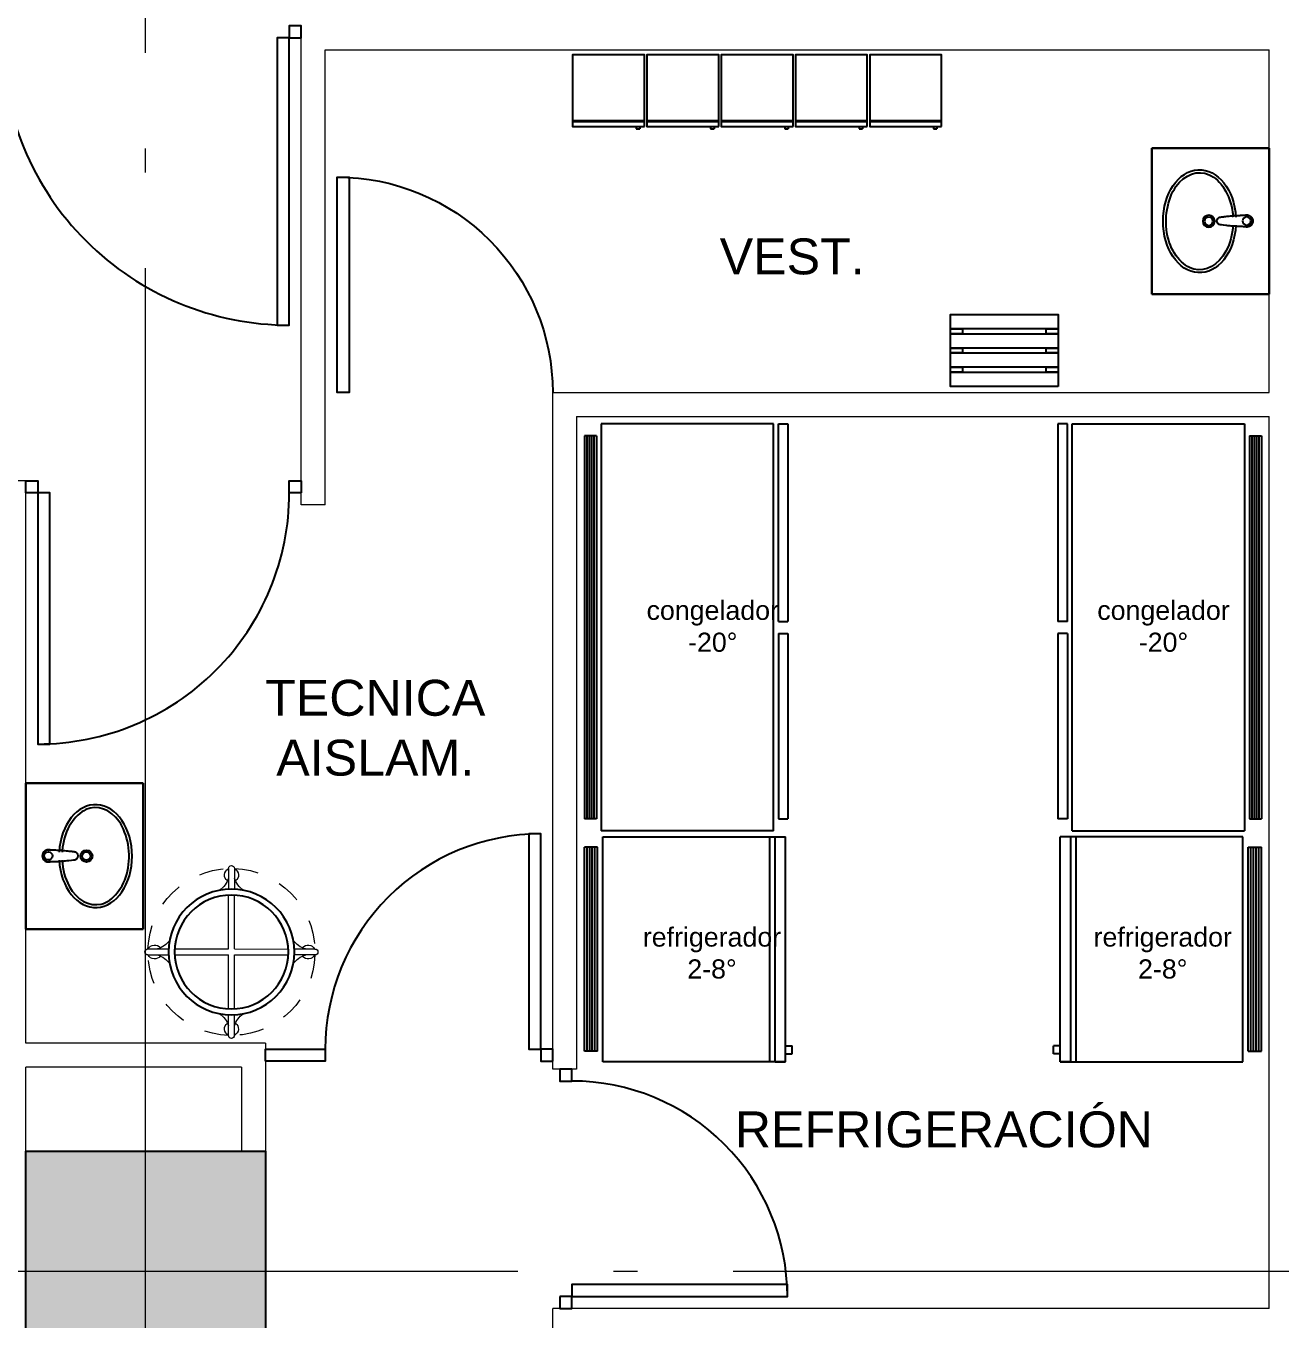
# Model space of a CAD drawing. Header units: metres. Extents: x -22 to 564, y 0 to 143.
# Drawn here: x 303.69 to 308.93, y 40.67 to 46.08 of the extents above; entities that cross this region are included whole.
import ezdxf

# ---------------------------------------------------------------- set-up
doc = ezdxf.new("R2010")
doc.units = ezdxf.units.M
doc.linetypes.add('EJES630', pattern=[6.3, 5.5, -0.4, 0, -0.4])
doc.linetypes.add('XREF 3N NEURO-ONCOLOGIA$0$XR-02$0$ACAD_ISO02W100', pattern=[15, 12, -3])
doc.layers.add('EJES', color=11, linetype='EJES630', lineweight=0)
doc.layers.add('XREF 3N NEURO-ONCOLOGIA$0$MUROS DE TABLAROCA', color=150, linetype='Continuous', lineweight=13)
for name, color, linetype in [('TEXTO', 7, 'Continuous'), ('XREF 3N NEURO-ONCOLOGIA$0$-CG-M-WALL', 7, 'Continuous'), ('XREF 3N NEURO-ONCOLOGIA$0$CANCELES', 1, 'Continuous'), ('XREF 3N NEURO-ONCOLOGIA$0$COLUMNAS', 6, 'Continuous'), ('XREF 3N NEURO-ONCOLOGIA$0$MOBILIARIO', 161, 'Continuous'), ('XREF 3N NEURO-ONCOLOGIA$0$MOBILIARIO FIJO', 40, 'Continuous'), ('XREF 3N NEURO-ONCOLOGIA$0$PUERTAS', 253, 'Continuous'), ('XREF 3N NEURO-ONCOLOGIA$0$TEXTO', 7, 'Continuous')]:
    doc.layers.add(name, color=color, linetype=linetype)
doc.styles.add('100 SUBTITULOS 30', font='arial.ttf', dxfattribs={"height": 0.3})
doc.styles.add('XREF 3N NEURO-ONCOLOGIA$0$100 SUBTITULOS 30', font='arial.ttf', dxfattribs={"height": 0.3})

# ---------------------------------------------------------------- blocks, each defined once
blk = doc.blocks.new('XREF 3N NEURO-ONCOLOGIA$0$C-1')
at = {"layer": 'XREF 3N NEURO-ONCOLOGIA$0$-CG-M-WALL', "true_color": 0x636466}
h = blk.add_hatch(color=251, dxfattribs=at)
h.dxf.hatch_style = 1
h.paths.add_polyline_path([(-0.5, -0.5), (-0.5, 0.5), (0.5, 0.5), (0.5, -0.5)])
blk.add_lwpolyline([(-0.5, -0.5), (-0.5, 0.5), (0.5, 0.5), (0.5, -0.5)], close=True)
blk = doc.blocks.new('XREF 3N NEURO-ONCOLOGIA$0$CASILLDO')
for p, q in [((-0.15, -0.276), (0.15, -0.276)), ((-0.1304, -0.3), (-0.1304, -0.3092)), ((-0.1154, -0.3092), (-0.1304, -0.3092)), ((-0.1154, -0.3), (-0.1154, -0.3092))]:
    blk.add_line(p, q)
blk.add_lwpolyline([(-0.15, -0.3), (-0.15, 0), (0.15, 0), (0.15, -0.3)], close=True)
blk.add_lwpolyline([(-0.15, -0.28), (0.15, -0.28)])
blk = doc.blocks.new('XREF 3N NEURO-ONCOLOGIA$0$XR-02$0$LAVABO.NORMATIVO')
at = {"layer": 'XREF 3N NEURO-ONCOLOGIA$0$MOBILIARIO FIJO'}
for p, q in [((-0.305, -0.49), (-0.305, 0)), ((-0.305, 0), (0.305, 0)), ((0.305, 0), (-0.305, 0)), ((-0.305, 0), (-0.305, -0.49)), ((0.305, -0.49), (0.305, 0)), ((0.305, 0), (0.305, -0.49)), ((0.305, -0.49), (-0.305, -0.49)), ((-0.305, -0.49), (0.305, -0.49))]:
    blk.add_line(p, q, dxfattribs=at)
at = {"layer": 'XREF 3N NEURO-ONCOLOGIA$0$MOBILIARIO FIJO', "linetype": 'ByBlock'}
for p, q in [((-0.0243, -0.0921), (-0.0244, -0.0934)), ((-0.0244, -0.0934), (-0.0244, -0.0942)), ((-0.0244, -0.0942), (-0.0243, -0.0949)), ((-0.024, -0.0894), (-0.0243, -0.0921)), ((-0.0243, -0.0949), (-0.0243, -0.0955)), ((-0.0243, -0.0955), (-0.0243, -0.096)), ((-0.0243, -0.096), (-0.0242, -0.0966)), ((-0.0242, -0.0966), (-0.0241, -0.0974)), ((-0.0241, -0.0974), (-0.0239, -0.0984)), ((-0.0234, -0.087), (-0.024, -0.0894)), ((-0.0239, -0.0984), (-0.0238, -0.0992)), ((-0.0238, -0.0992), (-0.0236, -0.1)), ((-0.0236, -0.1), (-0.0234, -0.1008)), ((-0.0227, -0.0847), (-0.0234, -0.087)), ((-0.0234, -0.1008), (-0.0231, -0.1015)), ((-0.0231, -0.1015), (-0.023, -0.1019)), ((-0.023, -0.1019), (-0.023, -0.1049)), ((-0.023, -0.1049), (-0.0228, -0.1112)), ((-0.0216, -0.0822), (-0.0227, -0.0847)), ((-0.0202, -0.0798), (-0.0216, -0.0822)), ((-0.0191, -0.0783), (-0.0202, -0.0798)), ((-0.0172, -0.0761), (-0.0191, -0.0783)), ((-0.0151, -0.0741), (-0.0172, -0.0761)), ((-0.0135, -0.073), (-0.0151, -0.0741)), ((-0.0112, -0.0715), (-0.0135, -0.073)), ((-0.0091, -0.0705), (-0.0112, -0.0715)), ((-0.0068, -0.0696), (-0.0091, -0.0705)), ((-0.0048, -0.069), (-0.0068, -0.0696)), ((-0.0037, -0.0688), (-0.0048, -0.069)), ((-0.0023, -0.0686), (-0.0037, -0.0688)), ((-0.0007, -0.0684), (-0.0023, -0.0686)), ((0.001, -0.0684), (-0.0007, -0.0684)), ((0.0022, -0.0684), (0.001, -0.0684)), ((0.0031, -0.0685), (0.0022, -0.0684)), ((0.0044, -0.0686), (0.0031, -0.0685)), ((0.0064, -0.0689), (0.0044, -0.0686)), ((0.0074, -0.0692), (0.0064, -0.0689)), ((0.0089, -0.0696), (0.0074, -0.0692)), ((0.0104, -0.0702), (0.0089, -0.0696)), ((0.012, -0.0709), (0.0104, -0.0702)), ((0.0135, -0.0717), (0.012, -0.0709)), ((0.015, -0.0726), (0.0135, -0.0717)), ((0.0161, -0.0734), (0.015, -0.0726)), ((0.0174, -0.0743), (0.0161, -0.0734)), ((0.0185, -0.0753), (0.0174, -0.0743)), ((0.0196, -0.0765), (0.0185, -0.0753)), ((0.0205, -0.0775), (0.0196, -0.0765)), ((0.0216, -0.0789), (0.0205, -0.0775)), ((0.0223, -0.08), (0.0216, -0.0789)), ((0.0229, -0.0809), (0.0223, -0.08)), ((0.0236, -0.0821), (0.0229, -0.0809)), ((0.0242, -0.0833), (0.0236, -0.0821)), ((0.0247, -0.0847), (0.0242, -0.0833)), ((0.0251, -0.0858), (0.0247, -0.0847)), ((0.025, -0.1082), (0.0251, -0.1019)), ((0.0253, -0.0863), (0.0251, -0.0858)), ((0.0251, -0.1019), (0.0257, -0.0997)), ((0.0251, -0.1019), (0.0251, -0.1019)), ((0.0257, -0.0876), (0.0253, -0.0863)), ((0.0259, -0.0887), (0.0257, -0.0876)), ((0.0257, -0.0997), (0.0262, -0.0967)), ((0.0262, -0.0904), (0.0259, -0.0887)), ((0.0264, -0.0923), (0.0262, -0.0904)), ((0.0262, -0.0967), (0.0264, -0.0945)), ((0.0264, -0.0945), (0.0264, -0.0923)), ((-0.0228, -0.1112), (-0.0227, -0.115)), ((-0.0227, -0.115), (-0.0225, -0.1194)), ((-0.0225, -0.1194), (-0.0223, -0.124)), ((-0.0223, -0.124), (-0.0221, -0.1293)), ((-0.0221, -0.1293), (-0.0218, -0.1342)), ((-0.0218, -0.1342), (-0.0215, -0.1396)), ((-0.0215, -0.1396), (-0.0213, -0.1434)), ((-0.0213, -0.1434), (-0.0211, -0.1459)), ((-0.0211, -0.1459), (-0.0209, -0.1491)), ((-0.0209, -0.1491), (-0.0206, -0.1522)), ((-0.0206, -0.1522), (-0.0204, -0.1555)), ((-0.0204, -0.1555), (-0.0201, -0.1589)), ((-0.0201, -0.1589), (-0.0196, -0.1649)), ((0.0214, -0.1673), (0.0222, -0.1578)), ((0.0222, -0.1578), (0.0226, -0.1532)), ((0.0226, -0.1532), (0.0229, -0.1491)), ((0.0229, -0.1491), (0.0233, -0.1442)), ((0.0233, -0.1442), (0.0238, -0.1353)), ((0.0238, -0.1353), (0.0241, -0.1299)), ((0.0241, -0.1299), (0.0243, -0.1254)), ((0.0243, -0.1254), (0.0246, -0.1195)), ((0.0246, -0.1195), (0.0248, -0.1123)), ((0.0248, -0.1123), (0.025, -0.1082)), ((-0.0196, -0.1649), (-0.0189, -0.1721)), ((-0.0189, -0.1721), (-0.0181, -0.1789)), ((-0.0181, -0.1789), (-0.0169, -0.19)), ((-0.0169, -0.19), (-0.0157, -0.1988)), ((-0.0157, -0.1988), (-0.015, -0.204)), ((-0.015, -0.204), (-0.0149, -0.2046)), ((-0.0149, -0.2046), (-0.0147, -0.2056)), ((-0.0147, -0.2056), (-0.0145, -0.2063)), ((-0.0145, -0.2063), (-0.0143, -0.2071)), ((-0.0143, -0.2071), (-0.0138, -0.2082)), ((-0.0138, -0.2082), (-0.0133, -0.2094)), ((-0.0133, -0.2094), (-0.0126, -0.2105)), ((-0.0126, -0.2105), (-0.0117, -0.2117)), ((-0.0117, -0.2117), (-0.0102, -0.2135)), ((-0.0102, -0.2135), (-0.0089, -0.2146)), ((-0.0089, -0.2146), (-0.0077, -0.2154)), ((-0.0077, -0.2154), (-0.0065, -0.2161)), ((-0.0065, -0.2161), (-0.0048, -0.2169)), ((0.0072, -0.2168), (0.0088, -0.216)), ((0.0088, -0.216), (0.0106, -0.2149)), ((0.0106, -0.2149), (0.0116, -0.214)), ((0.0116, -0.214), (0.0128, -0.2129)), ((0.0128, -0.2129), (0.014, -0.2114)), ((0.014, -0.2114), (0.0152, -0.2097)), ((0.0152, -0.2097), (0.0162, -0.2076)), ((0.0162, -0.2076), (0.0167, -0.2057)), ((0.0167, -0.2057), (0.017, -0.2046)), ((0.017, -0.2046), (0.0173, -0.2024)), ((0.0173, -0.2024), (0.0176, -0.2004)), ((0.0176, -0.2004), (0.0179, -0.1983)), ((0.0179, -0.1983), (0.0182, -0.196)), ((0.0182, -0.196), (0.0184, -0.194)), ((0.0184, -0.194), (0.0187, -0.1919)), ((0.0187, -0.1919), (0.0189, -0.19)), ((0.0189, -0.19), (0.0191, -0.1882)), ((0.0191, -0.1882), (0.0195, -0.185)), ((0.0195, -0.185), (0.0198, -0.1825)), ((0.0198, -0.1825), (0.02, -0.1804)), ((0.02, -0.1804), (0.0208, -0.1735)), ((0.0208, -0.1735), (0.0214, -0.1673)), ((-0.0048, -0.2169), (-0.0035, -0.2173)), ((-0.0035, -0.2173), (-0.002, -0.2177)), ((-0.002, -0.2177), (-0.0008, -0.2179)), ((-0.0008, -0.2179), (0.0008, -0.218)), ((0.0008, -0.218), (0.0027, -0.2179)), ((0.0027, -0.2179), (0.0037, -0.2177)), ((0.0037, -0.2177), (0.0056, -0.2173)), ((0.0056, -0.2173), (0.0072, -0.2168))]:
    blk.add_line(p, q, dxfattribs=at)
at = {"layer": 'XREF 3N NEURO-ONCOLOGIA$0$MOBILIARIO FIJO', "linetype": 'Continuous'}
blk.add_circle((0.001, -0.0938), 0.0171, dxfattribs=at)
at = {"layer": 'XREF 3N NEURO-ONCOLOGIA$0$MOBILIARIO FIJO'}
for radius in [0.025, 0.0175]:
    blk.add_circle((0, -0.2523), radius, dxfattribs=at)
at = {"layer": 'XREF 3N NEURO-ONCOLOGIA$0$MOBILIARIO FIJO', "linetype": 'Continuous'}
for centre, radius, start, end in [((0.001, -0.0938), 0.0254, 0, 198.6555), ((0.001, -0.0938), 0.0242, 359.5329, 180.4671), ((0.8216, -0.0871), 0.8447, 180.4671, 187.9569), ((-0.8195, -0.0871), 0.8447, 352.0431, 359.5329), ((0.0011, -0.0938), 0.0254, 341.3375, 0.0036), ((0.001, -0.2018), 0.0162, 187.9569, 352.0431)]:
    blk.add_arc(centre, radius, start, end, dxfattribs=at)
at = {"layer": 'XREF 3N NEURO-ONCOLOGIA$0$MOBILIARIO FIJO'}
blk.add_ellipse((0, -0.2907), major_axis=(-0.215, 0), ratio=0.709302, start_param=4.791428, end_param=10.916607, dxfattribs=at)
blk.add_open_spline([(-0.0163, -0.1507), (-0.0558, -0.153), (-0.0942, -0.1635), (-0.1837, -0.2123), (-0.2121, -0.2654), (-0.1879, -0.3629), (-0.1336, -0.4082), (0.0089, -0.4403), (0.0926, -0.4256), (0.1966, -0.3523), (0.2151, -0.2979), (0.1733, -0.2026), (0.1106, -0.1621), (0.0301, -0.1518), (0.0232, -0.1511), (0.0163, -0.1507)], degree=3, knots=[4.791428, 4.791428, 4.791428, 4.791428, 5.367357, 5.367357, 6.457084, 6.457084, 7.54681, 7.54681, 8.636537, 8.636537, 9.726264, 9.726264, 10.81599, 10.81599, 10.916607, 10.916607, 10.916607, 10.916607], dxfattribs=at)
blk = doc.blocks.new('XREF 3N NEURO-ONCOLOGIA$0$BANCA EN REGADERA')
for points in [[(-0.225, 0.14), (0.225, 0.14), (0.225, 0.08), (-0.225, 0.08)], [(-0.225, 0.08), (-0.175, 0.08), (-0.175, 0.06), (-0.225, 0.06)], [(-0.225, 0.06), (0.225, 0.06), (0.225, 0), (-0.225, 0)], [(0.175, 0.08), (0.225, 0.08), (0.225, 0.06), (0.175, 0.06)], [(-0.225, 0), (-0.175, 0), (-0.175, -0.02), (-0.225, -0.02)], [(0.175, 0), (0.225, 0), (0.225, -0.02), (0.175, -0.02)], [(-0.225, -0.02), (0.225, -0.02), (0.225, -0.08), (-0.225, -0.08)], [(-0.225, -0.08), (-0.175, -0.08), (-0.175, -0.1), (-0.225, -0.1)], [(-0.225, -0.1), (0.225, -0.1), (0.225, -0.16), (-0.225, -0.16)], [(0.175, -0.08), (0.225, -0.08), (0.225, -0.1), (0.175, -0.1)]]:
    blk.add_lwpolyline(points, close=True)
blk = doc.blocks.new('XREF 3N NEURO-ONCOLOGIA$0$XR-02$0$XR-05$0$Carro para  sucia 52 cm diam. sup x76 cm bolsa de lona tanico.513.191.0456')
at = {"layer": 'XREF 3N NEURO-ONCOLOGIA$0$MOBILIARIO', "lineweight": 0}
for p, q in [((-0.0125, 0.3488), (-0.0125, 0.2624)), ((0.0125, 0.3488), (0.0125, 0.2624)), ((-0.0125, 0.2374), (-0.0125, 0.0125)), ((0.0125, 0.2374), (0.0125, 0.0125)), ((-0.3488, 0.0125), (-0.2624, 0.0125)), ((-0.2374, 0.0125), (-0.0125, 0.0125)), ((0.0125, 0.0125), (0.2374, 0.0125)), ((0.3488, 0.0125), (0.2624, 0.0125)), ((-0.3488, -0.0125), (-0.2624, -0.0125)), ((-0.2374, -0.0125), (-0.0125, -0.0125)), ((-0.0125, -0.0125), (-0.0125, -0.2374)), ((0.0125, -0.0125), (0.2374, -0.0125)), ((0.0125, -0.0125), (0.0125, -0.2374)), ((0.3488, -0.0125), (0.2624, -0.0125)), ((-0.0125, -0.3488), (-0.0125, -0.2624)), ((0.0125, -0.3488), (0.0125, -0.2624))]:
    blk.add_line(p, q, dxfattribs=at)
at = {"layer": 'XREF 3N NEURO-ONCOLOGIA$0$MOBILIARIO'}
for radius in [0.2627, 0.2377]:
    blk.add_circle((0, 0), radius, dxfattribs=at)
at = {"layer": 'XREF 3N NEURO-ONCOLOGIA$0$MOBILIARIO', "linetype": 'XREF 3N NEURO-ONCOLOGIA$0$XR-02$0$ACAD_ISO02W100', "lineweight": 0, "ltscale": 0.005}
for start, end in [(92.0535, 177.9465), (2.0535, 87.9465), (182.0535, 267.9465), (272.0535, 357.9465)]:
    blk.add_arc((0, 0), 0.3488, start, end, dxfattribs=at)
at = {"layer": 'XREF 3N NEURO-ONCOLOGIA$0$MOBILIARIO', "lineweight": 0}
for centre, radius, start, end in [((0, 0.3209), 0.0292, 115.2995, 234.874), ((0, 0.3488), 0.0125, 0, 180), ((0, 0.3209), 0.0292, 305.126, 64.7005), ((-0.1017, 0.3349), 0.0929, 304.1661, 343.6691), ((0.1017, 0.3349), 0.0929, 196.3309, 235.8339), ((-0.3488, 0), 0.0125, 90, 270), ((-0.3209, 0), 0.0292, 35.126, 154.7005), ((-0.3349, 0.1017), 0.0929, 286.3309, 325.8339), ((0.3349, 0.1017), 0.0929, 214.1661, 253.6691), ((0.3209, 0), 0.0292, 25.2995, 144.874), ((0.3488, 0), 0.0125, 270, 90), ((-0.3209, 0), 0.0292, 205.2995, 324.874), ((-0.3349, -0.1017), 0.0929, 34.1661, 73.6691), ((0.3349, -0.1017), 0.0929, 106.3309, 145.8339), ((0.3209, 0), 0.0292, 215.126, 334.7005), ((-0.1017, -0.3349), 0.0929, 16.3309, 55.8339), ((0.1017, -0.3349), 0.0929, 124.1661, 163.6691), ((0, -0.3209), 0.0292, 125.126, 244.7005), ((0, -0.3209), 0.0292, 295.2995, 54.874), ((0, -0.3488), 0.0125, 180, 0)]:
    blk.add_arc(centre, radius, start, end, dxfattribs=at)
blk = doc.blocks.new('XREF 3N NEURO-ONCOLOGIA$0$A$Cfe4d51f6')
for p, q in [((0.47, 0), (-0.47, 0)), ((-0.47, -0.763), (-0.47, 0)), ((-0.47, -0.044), (-0.47, 0)), ((0.437, 0.0275), (0.404, 0.0275)), ((0.404, 0), (0.404, 0.0275)), ((0.437, 0), (0.437, 0.0275)), ((0.47, 0), (0.47, -0.763)), ((0.47, -0.044), (0.47, 0)), ((0.47, -0.044), (-0.47, -0.044)), ((0.47, -0.066), (-0.47, -0.066)), ((0.47, -0.763), (-0.47, -0.763)), ((0.426, -0.785), (-0.426, -0.785)), ((-0.426, -0.785), (-0.426, -0.84)), ((0.426, -0.796), (-0.426, -0.796)), ((0.426, -0.807), (-0.426, -0.807)), ((0.426, -0.785), (0.426, -0.84)), ((0.426, -0.818), (-0.426, -0.818)), ((0.426, -0.829), (-0.426, -0.829)), ((0.426, -0.84), (-0.426, -0.84))]:
    blk.add_line(p, q)
blk = doc.blocks.new('XREF 3N NEURO-ONCOLOGIA$0$REF4PTAS')
for p, q in [((0.8, 0.07), (-0.8, 0.07)), ((-0.8, 0.02), (-0.8, 0.07)), ((0.8, 0.06), (-0.8, 0.06)), ((0.8, 0.02), (0.8, 0.07)), ((-0.85, -0.72), (-0.85, 0)), ((0.85, 0), (-0.85, 0)), ((0.8, 0.05), (-0.8, 0.05)), ((0.8, 0.04), (-0.8, 0.04)), ((0.8, 0.03), (-0.8, 0.03)), ((0.8, 0.02), (-0.8, 0.02)), ((0.85, -0.72), (0.85, 0)), ((-0.85, -0.72), (0.85, -0.72)), ((-0.025, -0.74), (-0.8, -0.74)), ((-0.8, -0.74), (-0.8, -0.78)), ((-0.025, -0.74), (-0.025, -0.78)), ((0.025, -0.74), (0.025, -0.78)), ((0.025, -0.74), (0.85, -0.74)), ((0.85, -0.74), (0.85, -0.78)), ((-0.025, -0.78), (-0.8, -0.78)), ((0.85, -0.78), (0.025, -0.78))]:
    blk.add_line(p, q)
blk = doc.blocks.new('XREF 3N NEURO-ONCOLOGIA')
at = {"layer": 'XREF 3N NEURO-ONCOLOGIA$0$CANCELES'}
blk.add_lwpolyline([(13.758, 33.6401, 0.414214), (12.558, 32.4401), (13.758, 32.4401), (13.758, 32.4901), (12.558, 32.4901), (12.558, 32.4401)], format="xyb", dxfattribs=at)
at = {"layer": 'XREF 3N NEURO-ONCOLOGIA$0$CANCELES', "elevation": 0}
for points in [[(11.858, 33.4901), (11.858, 33.5401), (11.908, 33.5401), (11.908, 33.4901)], [(9.483, 32.5401), (9.533, 32.5401), (9.533, 32.2901), (9.483, 32.2901)], [(11.858, 32.3901), (11.858, 32.4401), (11.908, 32.4401), (11.908, 32.3901)], [(9.483, 31.3401), (9.533, 31.3401), (9.533, 31.3901), (9.483, 31.3901)], [(8.5005, 31.3101), (8.4505, 31.3101), (8.4505, 31.2601), (8.5005, 31.2601)], [(9.4505, 31.3101), (9.4005, 31.3101), (9.4005, 31.2601), (9.4505, 31.2601)]]:
    blk.add_lwpolyline(points, close=True, dxfattribs=at)
for points in [[(10.808, 33.4901), (10.808, 33.4401), (11.858, 33.4401), (11.858, 33.4901), (10.808, 33.4901, 0.414214), (11.858, 32.4401)], [(10.433, 31.3901), (10.433, 31.4401), (9.533, 31.4401), (9.533, 31.3901), (10.433, 31.3901, 0.414214), (9.533, 32.2901)], [(8.5005, 30.3601), (8.5505, 30.3601), (8.5505, 31.2601), (8.5005, 31.2601), (8.5005, 30.3601, 0.414214), (9.4005, 31.2601)]]:
    blk.add_lwpolyline(points, format="xyb", dxfattribs=at)
at = {"layer": 'XREF 3N NEURO-ONCOLOGIA$0$CANCELES'}
blk.add_lwpolyline([(13.758, 32.4401), (13.758, 32.3901), (13.808, 32.3901), (13.808, 32.4401)], close=True, dxfattribs=at)
at = {"layer": 'XREF 3N NEURO-ONCOLOGIA$0$MUROS DE TABLAROCA'}
for p, q in [((11.908, 33.5401), (11.908, 36.7401)), ((8.108, 33.5399), (9.458, 33.5398)), ((9.458, 32.6401), (9.458, 33.5398)), ((9.558, 33.5398), (11.908, 33.5401)), ((9.558, 32.5401), (9.558, 33.5398)), ((9.758, 33.5398), (9.758, 33.5398)), ((9.108, 32.5401), (9.108, 32.6401)), ((9.458, 32.6401), (9.108, 32.6401)), ((9.558, 32.5401), (9.108, 32.5401)), ((11.808, 32.3901), (13.808, 32.3901)), ((11.808, 32.2901), (11.808, 32.3901)), ((11.808, 32.2901), (13.7079, 32.2901)), ((13.7079, 32.2901), (13.708, 28.3483)), ((4.4946, 31.3401), (8.4505, 31.3401)), ((8.4505, 28.3483), (8.4505, 31.3401)), ((9.4505, 31.3401), (12.2763, 31.3401)), ((9.4505, 31.2401), (9.4505, 31.3401)), ((12.2763, 31.3401), (12.2763, 28.3483)), ((12.1763, 31.2401), (9.4505, 31.2401)), ((12.1763, 31.2401), (12.1763, 28.3483)), ((8.4505, 28.3483), (12.1763, 28.3483)), ((12.2763, 28.3483), (13.708, 28.3483))]:
    blk.add_line(p, q, dxfattribs=at)
at = {"layer": 'XREF 3N NEURO-ONCOLOGIA$0$PUERTAS', "elevation": 0}
blk.add_lwpolyline([(13.1763, 32.2401), (13.1763, 32.1901), (12.2763, 32.1901), (12.2763, 32.2401), (13.1763, 32.2401, -0.414214), (12.2763, 31.3401)], format="xyb", dxfattribs=at)
at = {"layer": 'XREF 3N NEURO-ONCOLOGIA$0$COLUMNAS'}
blk.add_blockref('XREF 3N NEURO-ONCOLOGIA$0$C-1', (8.608, 33.0401, 0), dxfattribs=at)
at = {"layer": 'XREF 3N NEURO-ONCOLOGIA$0$MOBILIARIO', "xscale": -1}
for name, p, rotation in [('XREF 3N NEURO-ONCOLOGIA$0$XR-02$0$XR-05$0$Carro para  sucia 52 cm diam. sup x76 cm bolsa de lona tanico.513.191.0456', (9.9395, 32.6816), 89.99170419407588), ('XREF 3N NEURO-ONCOLOGIA$0$CASILLDO', (13.6877, 31.1072, 0), 270), ('XREF 3N NEURO-ONCOLOGIA$0$CASILLDO', (13.6877, 30.7969, 0), 270), ('XREF 3N NEURO-ONCOLOGIA$0$CASILLDO', (13.6877, 30.4866, 0), 270), ('XREF 3N NEURO-ONCOLOGIA$0$CASILLDO', (13.6877, 30.1763, 0), 270), ('XREF 3N NEURO-ONCOLOGIA$0$CASILLDO', (13.6877, 30.1763, 0), 270), ('XREF 3N NEURO-ONCOLOGIA$0$CASILLDO', (13.6877, 29.8659, 0), 270), ('XREF 3N NEURO-ONCOLOGIA$0$REF4PTAS', (11.2951, 28.4507, 0), 180)]:
    blk.add_blockref(name, p, dxfattribs=dict(at, rotation=rotation))
at = {"layer": 'XREF 3N NEURO-ONCOLOGIA$0$MOBILIARIO'}
for name, p, rotation in [('XREF 3N NEURO-ONCOLOGIA$0$A$Cfe4d51f6', (9.9512, 30.3677, 0), 180), ('XREF 3N NEURO-ONCOLOGIA$0$BANCA EN REGADERA', (12.442, 29.4538), 90)]:
    blk.add_blockref(name, p, dxfattribs=dict(at, rotation=rotation))
blk.add_blockref('XREF 3N NEURO-ONCOLOGIA$0$REF4PTAS', (11.2951, 31.1377, 0), dxfattribs=at)
at = {"layer": 'XREF 3N NEURO-ONCOLOGIA$0$MOBILIARIO', "xscale": -1}
blk.add_blockref('XREF 3N NEURO-ONCOLOGIA$0$A$Cfe4d51f6', (9.9512, 29.2207, 0), dxfattribs=at)
at = {"layer": 'XREF 3N NEURO-ONCOLOGIA$0$MOBILIARIO FIJO', "rotation": 359.9998851854398}
blk.add_blockref('XREF 3N NEURO-ONCOLOGIA$0$XR-02$0$LAVABO.NORMATIVO', (10.3399, 33.5398), dxfattribs=at)
at = {"layer": 'XREF 3N NEURO-ONCOLOGIA$0$MOBILIARIO FIJO', "xscale": -1, "rotation": 180.0001148145602}
blk.add_blockref('XREF 3N NEURO-ONCOLOGIA$0$XR-02$0$LAVABO.NORMATIVO', (12.9921, 28.3483, 0), dxfattribs=at)
at = {"layer": 'XREF 3N NEURO-ONCOLOGIA$0$TEXTO', "char_height": 0.08, "width": 0.630823, "attachment_point": 1, "rotation": 270, "style": 'XREF 3N NEURO-ONCOLOGIA$0$100 SUBTITULOS 30'}
for s, insert in [('\\pxqc;refrigerador 2-8°', (10.042, 30.9903, 0)), ('\\pxqc;congelador -20°', (11.4068, 30.9871, 0)), ('\\pxqc;refrigerador 2-8°', (10.042, 29.108, 0)), ('\\pxqc;congelador -20°', (11.4068, 29.1049, 0))]:
    blk.add_mtext(s, dxfattribs=dict(at, insert=insert))

msp = doc.modelspace()

# ---------------------------------------------------------------- block references
at = {"rotation": 90}
msp.add_blockref('XREF 3N NEURO-ONCOLOGIA', (337.2286, 32.2671), dxfattribs=at)

# ---------------------------------------------------------------- next in the draw order: linework, layer by layer
at = {"layer": 'EJES'}
for p, q in [((304.1886, 33.1628), (304.1886, 58.5478)), ((281.0427, 40.8728), (337.5516, 40.8728))]:
    msp.add_line(p, q, dxfattribs=at)

# ---------------------------------------------------------------- next in the draw order: texts
at = {"layer": 'TEXTO', "char_height": 0.15, "attachment_point": 1, "style": '100 SUBTITULOS 30'}
for s, insert, width in [('\\pxqc;VEST.', (306.3546, 45.1872, 0), 1.067961), ('\\pxqc;TECNICA\\PAISLAM.', (304.6135, 43.3434, 0), 1.067961), ('\\pxqc;REFRIGERACIÓN', (306.4466, 41.5408, 0), 2.150508)]:
    msp.add_mtext(s, dxfattribs=dict(at, insert=insert, width=width))

doc.saveas('drawing.dxf')
